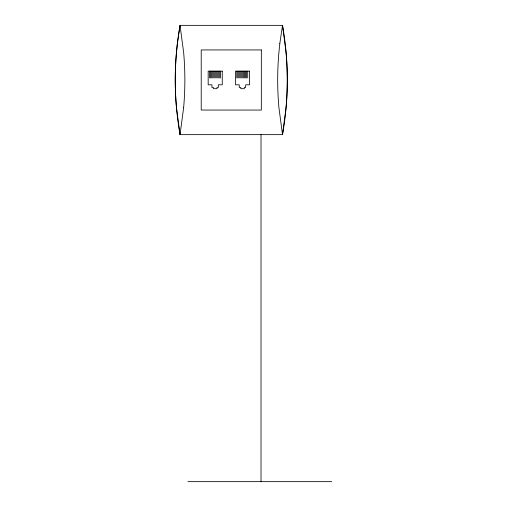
<?xml version="1.0" encoding="UTF-8"?>
<svg xmlns="http://www.w3.org/2000/svg" width="507" height="507" viewBox="0 0 507 507"><rect width="100%" height="100%" fill="white"/><g stroke="black" fill="none" stroke-linecap="round" stroke-linejoin="round"><path stroke-width="0.76" d="M188.008 481.65L331.743 481.65M261.016 134.647L261.016 481.65M247.714 71.151L247.714 77.983M246.624 71.151L246.624 77.983M245.527 71.151L245.527 77.983M244.437 71.151L244.437 77.983M243.347 71.151L243.347 77.983M242.251 71.151L242.251 77.983M241.161 71.151L241.161 77.983M240.065 71.151L240.065 77.983M238.974 71.151L238.974 77.983M237.878 71.151L237.878 77.983M236.788 71.151L236.788 77.983M220.393 71.151L220.393 77.983M219.303 71.151L219.303 77.983M218.206 71.151L218.206 77.983M217.116 71.151L217.116 77.983M216.02 71.151L216.02 77.983M214.93 71.151L214.93 77.983M213.834 71.151L213.834 77.983M212.744 71.151L212.744 77.983M211.647 71.151L211.647 77.983M210.557 71.151L210.557 77.983M209.461 71.151L209.461 77.983M177.387 43.463L176.455 52.57A223.936 158.945 90 0 0 176.455 107.427L180.042 134.647L282.507 134.647L286.087 107.427A223.936 158.945 90 0 0 286.087 52.57L282.507 25.35L180.042 25.35L177.387 43.463M183.654 107.427L180.042 134.647A314.657 314.657 0 0 1 180.042 25.35L183.654 52.57A222.275 157.766 90 0 1 183.654 107.427M279.832 43.463L278.894 52.57A222.275 157.766 -90 0 0 278.894 107.427L282.507 134.647A314.657 314.657 0 0 0 282.507 25.35L279.832 43.463M261.327 49.94L201.216 49.94L201.216 110.051L261.327 110.051L261.327 49.94M222.25 71.151L208.174 71.151L208.174 84.815L211.951 84.815L211.951 87.458L213.46 87.458L213.46 88.693L216.99 88.693L216.99 87.458L218.321 87.458L218.321 84.815L222.25 84.815L222.25 71.151M249.571 71.151L235.502 71.151L235.502 84.815L239.279 84.815L239.279 87.458L240.781 87.458L240.781 88.693L244.317 88.693L244.317 87.458L245.648 87.458L245.648 84.815L249.571 84.815L249.571 71.151"/></g></svg>
